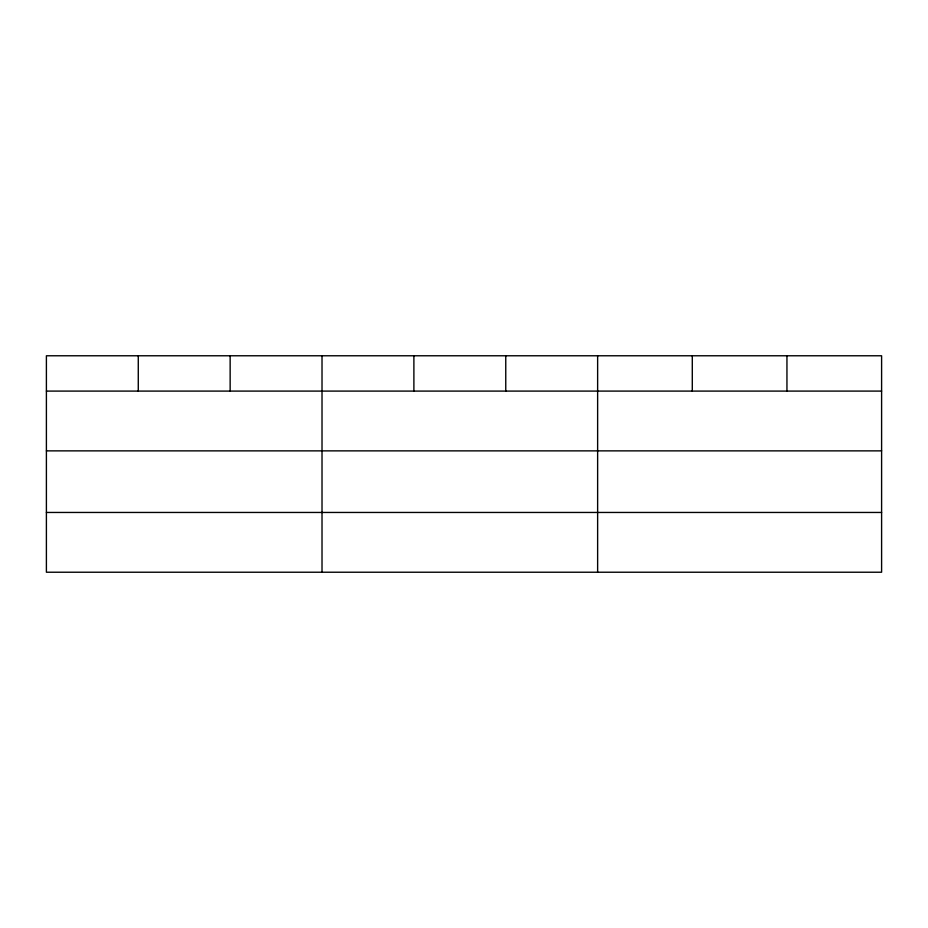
<?xml version="1.0" encoding="UTF-8"?>
<svg xmlns="http://www.w3.org/2000/svg" width="928" height="928" viewBox="0 0 928 928"><rect width="100%" height="100%" fill="white"/><g stroke="black" fill="none" stroke-linecap="round" stroke-linejoin="round"><path stroke-width="1.39" d="M881.6 450.869L881.6 355.772L46.4 355.772L46.4 572.228L881.6 572.228L881.6 450.869L46.4 450.869M46.4 391.094L881.6 391.094M46.4 512.453L881.6 512.453M786.944 355.772L786.944 391.094M692.288 355.772L692.288 391.094M597.632 355.772L597.632 572.228M505.76 355.772L505.76 391.094M413.888 355.772L413.888 391.094M322.016 355.772L322.016 572.228M230.144 355.772L230.144 391.094M138.272 355.772L138.272 391.094"/></g></svg>
